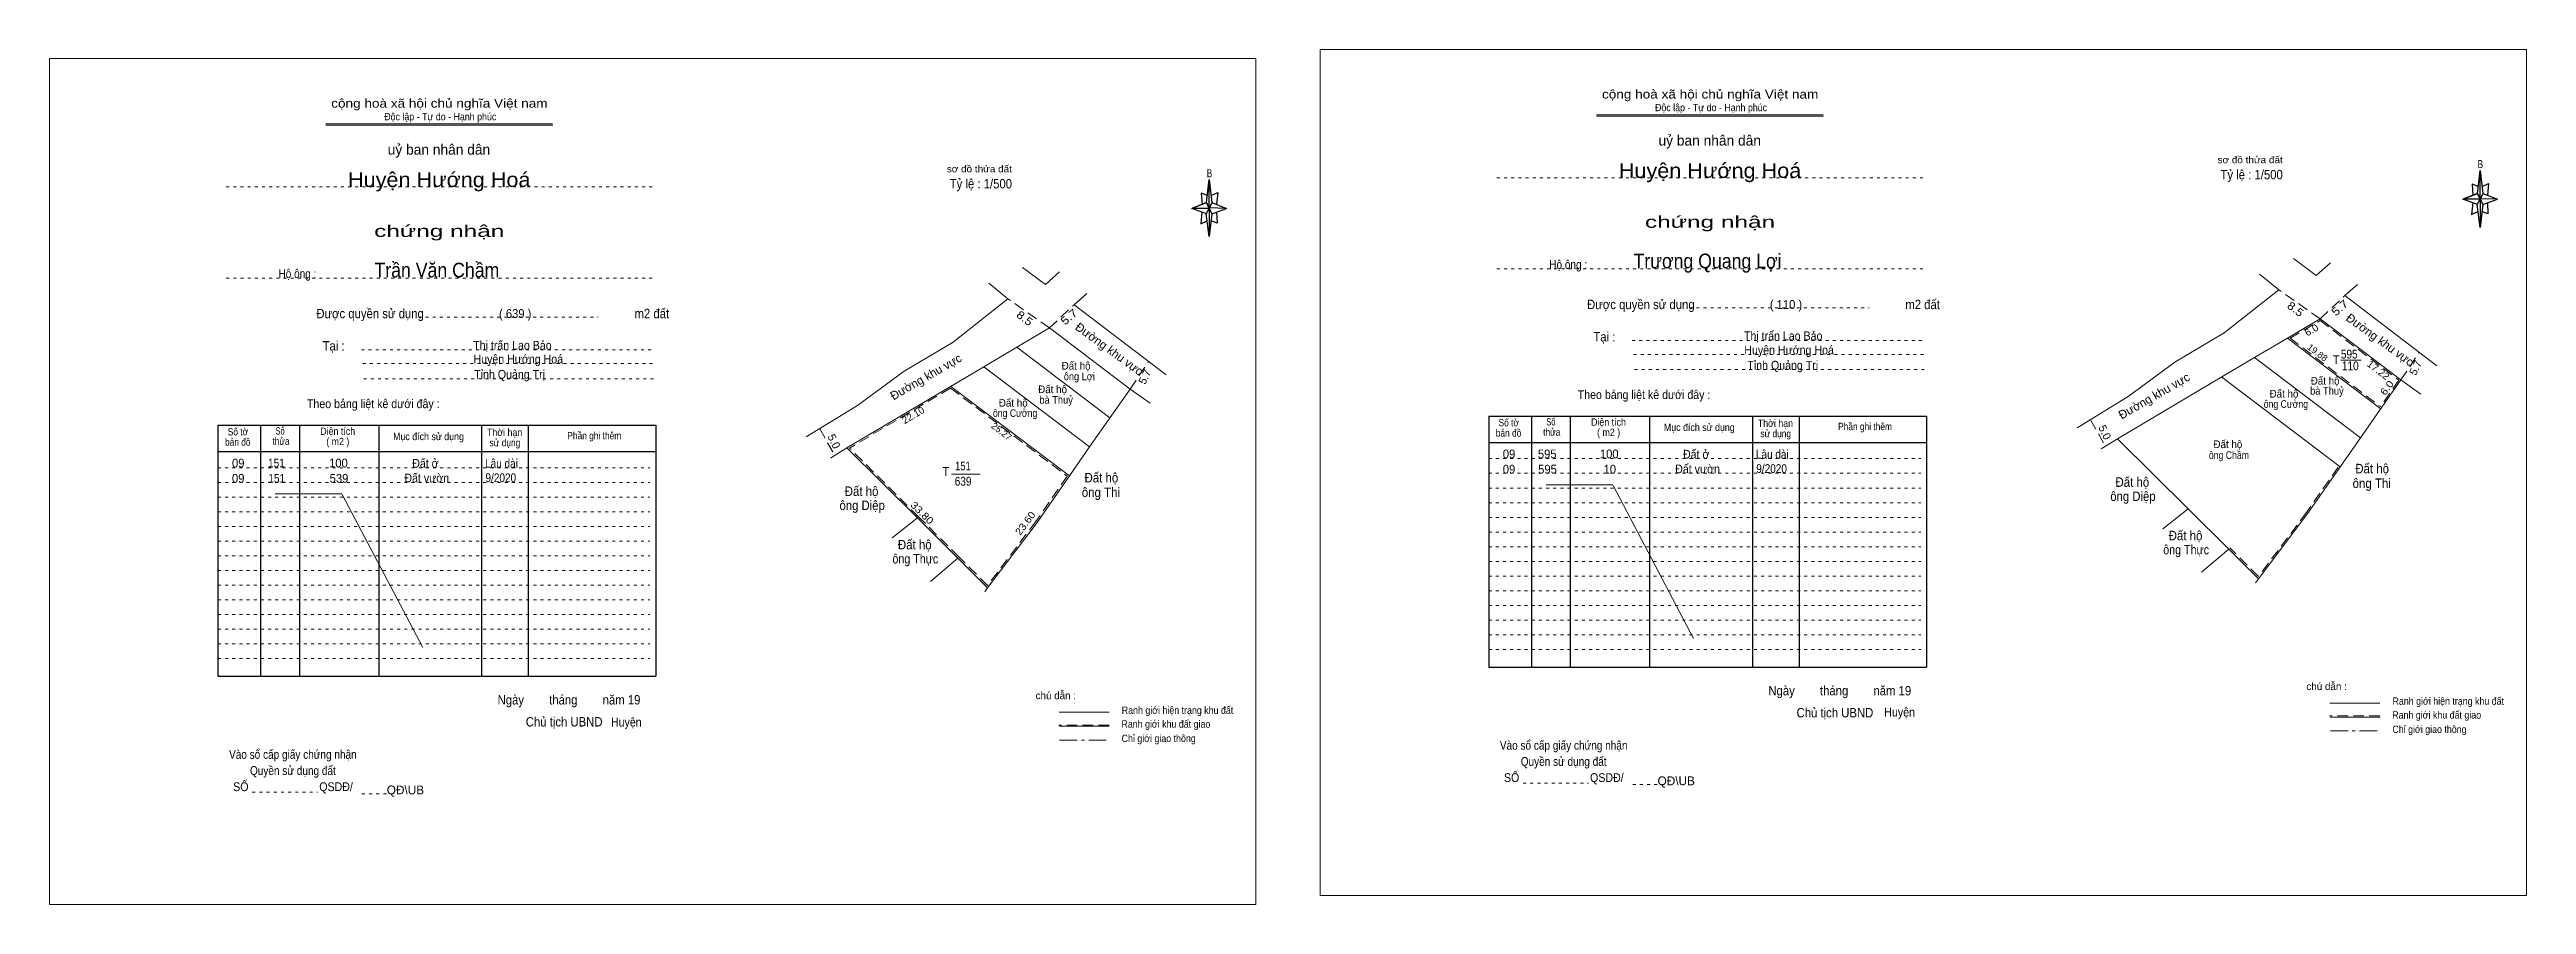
# Model space of a CAD drawing. Header units: centimetres. Extents: x -0.5 to 83.8, y 0 to 29.1.
import ezdxf
from ezdxf.enums import TextEntityAlignment as Align

# ---------------------------------------------------------------- set-up
doc = ezdxf.new("R2010")
doc.units = ezdxf.units.CM
doc.header["$LTSCALE"] = 0.12
for name, pattern in [('DOT_DASHED', [7.7, 5, -1.2, 0.3, -1.2]), ('DOTTED', [1.5, 0.3, -1.2]), ('MEDIUM_DASHED', [4.5, 3, -1.5])]:
    doc.linetypes.add(name, pattern=pattern)
for name, color, linetype, lineweight in [('1', 7, 'DOTTED', 13), ('2', 7, 'Continuous', 13), ('50', 7, 'Continuous', 13)]:
    doc.layers.add(name, color=color, linetype=linetype, lineweight=lineweight)
doc.layers.add('34', color=7, linetype='Continuous')

msp = doc.modelspace()

# ---------------------------------------------------------------- linework, layer by layer
at = {"layer": '1', "linetype": 'Continuous'}
for p, q in [((8.91, 26.55), (16.62, 26.55)), ((8.91, 26.5), (16.63, 26.5)), ((52.15, 26.86), (59.86, 26.86)), ((52.15, 26.81), (59.87, 26.81))]:
    msp.add_line(p, q, dxfattribs=at)
at = {"layer": '1'}
for p, q in [((48.76, 24.71), (63.26, 24.71)), ((5.52, 24.4), (20.02, 24.4)), ((5.52, 21.3), (20.02, 21.3)), ((48.76, 21.61), (63.26, 21.61)), ((55.3, 20.28), (61.42, 20.28)), ((12.06, 19.97), (18.18, 19.97)), ((10.12, 18.86), (20.06, 18.86)), ((53.36, 19.17), (63.3, 19.17)), ((53.41, 18.7), (63.35, 18.7)), ((10.17, 18.39), (20.11, 18.39)), ((10.2, 17.87), (20.14, 17.87)), ((53.44, 18.18), (63.38, 18.18)), ((5.24, 14.84), (19.94, 14.84)), ((5.24, 14.34), (19.94, 14.34)), ((48.48, 15.15), (63.18, 15.15)), ((48.48, 14.65), (63.18, 14.65)), ((5.24, 13.84), (19.94, 13.84)), ((48.48, 14.15), (63.18, 14.15)), ((48.48, 13.65), (63.18, 13.65)), ((5.24, 13.34), (19.94, 13.34)), ((5.24, 12.84), (19.94, 12.84)), ((48.48, 13.15), (63.18, 13.15)), ((48.48, 12.65), (63.18, 12.65)), ((5.24, 12.34), (19.94, 12.34)), ((5.24, 11.84), (19.94, 11.84)), ((48.48, 12.15), (63.18, 12.15)), ((5.24, 11.34), (19.94, 11.34)), ((48.48, 11.65), (63.18, 11.65)), ((48.48, 11.15), (63.18, 11.15)), ((5.24, 10.84), (19.94, 10.84)), ((5.24, 10.34), (19.94, 10.34)), ((48.48, 10.65), (63.18, 10.65)), ((48.48, 10.15), (63.18, 10.15)), ((5.24, 9.84), (19.94, 9.84)), ((5.24, 9.34), (19.94, 9.34)), ((48.48, 9.65), (63.18, 9.65)), ((5.24, 8.84), (19.94, 8.84)), ((48.48, 9.15), (63.18, 9.15)), ((48.48, 8.65), (63.18, 8.65)), ((5.24, 8.34), (19.94, 8.34)), ((6.41, 3.79), (8.63, 3.79)), ((10.14, 3.74), (11.2, 3.74)), ((49.65, 4.1), (51.87, 4.1)), ((53.38, 4.05), (54.44, 4.05))]:
    msp.add_line(p, q, dxfattribs=at)
at = {"layer": '1', "linetype": 'Continuous', "lineweight": 25}
for p, q in [((5.24, 16.29), (20.14, 16.29)), ((5.24, 16.29), (5.24, 7.74)), ((6.69, 16.29), (6.69, 7.74)), ((8.01, 16.29), (8.01, 7.74)), ((10.71, 16.29), (10.71, 7.74)), ((14.21, 16.29), (14.21, 7.74)), ((15.8, 16.29), (15.8, 7.74)), ((20.14, 16.29), (20.14, 7.74)), ((48.48, 16.6), (63.38, 16.6)), ((48.48, 16.6), (48.48, 8.05)), ((49.93, 16.6), (49.93, 8.05)), ((51.25, 16.6), (51.25, 8.05)), ((53.95, 16.6), (53.95, 8.05)), ((57.45, 16.6), (57.45, 8.05)), ((59.04, 16.6), (59.04, 8.05)), ((63.38, 16.6), (63.38, 8.05)), ((5.24, 15.39), (20.14, 15.39)), ((48.48, 15.7), (63.38, 15.7)), ((5.24, 7.74), (20.14, 7.74)), ((48.48, 8.05), (63.38, 8.05))]:
    msp.add_line(p, q, dxfattribs=at)
at = {"layer": '1', "linetype": 'Continuous'}
for points in [[(-0.49, -0.03), (40.55, -0.03), (40.55, 28.77), (-0.49, 28.77)], [(42.75, 0.28), (83.79, 0.28), (83.79, 29.08), (42.75, 29.08)]]:
    msp.add_lwpolyline(points, close=True, dxfattribs=at)
at = {"layer": '2', "lineweight": 25}
for p, q in [((38.88, 23.87), (38.97, 24.65)), ((82.12, 24.18), (82.21, 24.96)), ((38.88, 23.49), (38.38, 23.67)), ((39.06, 23.87), (39.56, 23.67)), ((82.12, 23.8), (81.62, 23.98)), ((82.3, 23.8), (82.21, 23.02)), ((82.3, 24.18), (82.8, 23.98)), ((82.46, 23.86), (82.48, 23.48)), ((39.06, 23.49), (38.97, 22.71)), ((39.24, 23.17), (39.03, 23.25)), ((39.22, 23.55), (39.24, 23.17)), ((82.48, 23.48), (82.27, 23.56))]:
    msp.add_line(p, q, dxfattribs=at)
at = {"layer": '2', "linetype": 'MEDIUM_DASHED'}
for p, q in [((33.53, 19.6), (32.12, 20.59)), ((33.53, 19.6), (34.37, 20.39)), ((76.77, 19.91), (75.36, 20.9)), ((76.77, 19.91), (77.61, 20.7)), ((75.75, 19.25), (78.82, 16.92)), ((79.52, 17.83), (80.13, 18.75)), ((36.28, 17.52), (36.89, 18.44)), ((30.17, 17.55), (26.73, 15.51)), ((25.72, 16.16), (26.23, 15.26)), ((68.96, 16.47), (69.47, 15.57)), ((29.08, 13.17), (26.73, 15.51)), ((30.46, 11.8), (29.08, 13.17)), ((31.43, 10.83), (30.46, 11.8)), ((35.56, 6.08), (33.85, 6.08)), ((78.8, 6.39), (77.09, 6.39))]:
    msp.add_line(p, q, dxfattribs=at)
at = {"layer": '2'}
for p, q in [((32.42, 18.94), (33.53, 19.6)), ((33.53, 19.6), (36.28, 17.52)), ((75.66, 19.25), (76.77, 19.91)), ((76.77, 19.91), (79.52, 17.83)), ((31.3, 18.28), (32.42, 18.94)), ((32.42, 18.94), (35.59, 16.54)), ((74.54, 18.59), (75.66, 19.25)), ((78.14, 15.86), (74.54, 18.59)), ((75.66, 19.25), (78.83, 16.85)), ((34.9, 15.55), (31.3, 18.28)), ((73.43, 17.93), (69.88, 15.83)), ((73.42, 17.92), (77.45, 14.87)), ((77.47, 18.5), (78.16, 18.5)), ((79.52, 17.83), (78.14, 15.86)), ((80.2, 17.35), (79.52, 17.83)), ((30.19, 17.62), (26.64, 15.52)), ((30.18, 17.61), (34.21, 14.56)), ((36.28, 17.52), (34.9, 15.55)), ((36.96, 17.04), (36.28, 17.52)), ((26.08, 15.17), (26.64, 15.52)), ((29.04, 13.13), (26.64, 15.52)), ((69.32, 15.48), (69.88, 15.83)), ((72.28, 13.44), (69.88, 15.83)), ((30.2, 14.62), (31.18, 14.62)), ((34.22, 14.57), (33.11, 12.98)), ((77.46, 14.88), (76.35, 13.29)), ((29.04, 13.13), (28.18, 12.45)), ((72.28, 13.44), (71.42, 12.76)), ((73.66, 12.07), (72.73, 11.28)), ((30.42, 11.76), (29.49, 10.97)), ((74.67, 11.06), (74.57, 10.92)), ((31.43, 10.75), (31.33, 10.61)), ((78.8, 6.83), (77.1, 6.83)), ((35.56, 6.52), (33.86, 6.52)), ((35.57, 6.04), (33.87, 6.04)), ((78.81, 6.35), (77.11, 6.35))]:
    msp.add_line(p, q, dxfattribs=at)
at = {"layer": '2', "linetype": 'DOT_DASHED'}
for p, q in [((33.88, 5.57), (35.59, 5.57)), ((77.12, 5.88), (78.83, 5.88))]:
    msp.add_line(p, q, dxfattribs=at)
at = {"layer": '2', "lineweight": 25}
for points in [[(38.97, 24.65), (39.06, 23.87), (38.97, 23.67)], [(82.21, 24.96), (82.3, 24.18), (82.21, 23.98)], [(38.97, 23.67), (38.38, 23.67), (38.88, 23.87), (39.06, 23.49), (39.56, 23.67), (38.97, 23.69)], [(38.97, 23.67), (38.97, 22.71), (38.87, 23.49)], [(82.21, 23.98), (81.62, 23.98), (82.12, 24.18), (82.3, 23.8), (82.8, 23.98), (82.21, 24)], [(82.21, 23.98), (82.21, 23.02), (82.11, 23.8)]]:
    msp.add_lwpolyline(points, close=True, dxfattribs=at)
for points in [[(82.15, 24.42), (81.94, 24.5), (81.97, 24.12)], [(82.28, 24.42), (82.5, 24.52), (82.46, 24.12)], [(38.97, 23.67), (38.88, 23.87), (38.38, 23.67)], [(38.91, 24.11), (38.7, 24.19), (38.73, 23.81)], [(38.97, 23.67), (39.06, 23.49), (39.56, 23.67)], [(39.04, 24.11), (39.26, 24.21), (39.22, 23.81)], [(82.21, 23.98), (82.12, 24.18), (81.62, 23.98)], [(81.96, 23.86), (81.92, 23.46), (82.14, 23.56)], [(82.21, 23.98), (82.3, 23.8), (82.8, 23.98)], [(38.72, 23.55), (38.68, 23.15), (38.9, 23.25)]]:
    msp.add_lwpolyline(points, dxfattribs=at)
at = {"layer": '2'}
for points in [[(77.12, 21.82), (76.64, 21.39), (75.86, 21.97)], [(30.26, 19.12), (32.12, 20.59), (31.47, 21.12)], [(33.88, 21.51), (33.4, 21.08), (32.62, 21.66)], [(73.5, 19.43), (75.36, 20.9), (74.71, 21.43)], [(80.74, 18.31), (77.61, 20.7), (78.04, 21.08)], [(37.5, 18), (34.37, 20.39), (34.8, 20.77)], [(68.5, 16.2), (70.24, 17.27), (71.83, 18.44), (73.5, 19.43)], [(25.26, 15.89), (27, 16.96), (28.59, 18.13), (30.26, 19.12)], [(73.43, 17.93), (74.54, 18.59), (78.14, 15.86), (77.46, 14.88)], [(74.54, 18.59), (78.14, 15.86), (74.54, 18.59)], [(30.19, 17.62), (31.3, 18.28), (34.9, 15.55), (34.22, 14.57)], [(31.3, 18.28), (34.9, 15.55), (31.3, 18.28)], [(33.11, 12.98), (31.43, 10.75), (30.42, 11.76), (29.04, 13.13), (26.64, 15.52)], [(76.35, 13.29), (74.67, 11.06), (73.66, 12.07), (72.28, 13.44), (69.88, 15.83)], [(33.11, 12.98), (31.43, 10.75), (30.42, 11.76), (29.04, 13.13)], [(76.35, 13.29), (74.67, 11.06), (73.66, 12.07), (72.28, 13.44)]]:
    msp.add_lwpolyline(points, dxfattribs=at)
at = {"layer": '2', "linetype": 'MEDIUM_DASHED'}
for points in [[(75.75, 19.25), (76.77, 19.85), (79.45, 17.82), (78.82, 16.92)], [(30.17, 17.55), (34.14, 14.55), (33.07, 13.01), (31.43, 10.83)], [(77.38, 14.86), (76.31, 13.32), (74.67, 11.14), (73.7, 12.11)]]:
    msp.add_lwpolyline(points, dxfattribs=at)
at = {"layer": '50'}
for p, q in [((7.19, 13.95), (9.46, 13.95)), ((9.47, 13.93), (12.21, 8.72)), ((50.43, 14.26), (52.7, 14.26)), ((52.71, 14.24), (55.45, 9.03))]:
    msp.add_line(p, q, dxfattribs=at)

# ---------------------------------------------------------------- texts
at = {"layer": '1'}
for s, height, width, p in [('cộng hoà xã hội chủ nghĩa Việt nam', 0.3, 1.15, (12.775, 27.1)), ('cộng hoà xã hội chủ nghĩa Việt nam', 0.3, 1.15, (56.015, 27.41)), ('Độc lập - Tự do - Hạnh phúc', 0.25, 0.9, (56.045, 26.98)), ('Độc lập - Tự do - Hạnh phúc', 0.25, 0.9, (12.805, 26.67)), ('chứng nhận', 0.4, 1.55, (12.77, 22.7)), ('chứng nhận', 0.4, 1.55, (56.01, 23.01)), ('Được quyền sử dụng                                                                   m2 đất', 0.32, 0.9, (14.59, 19.93)), ('Được quyền sử dụng                                                                   m2 đất', 0.32, 0.9, (57.83, 20.24)), ('Tại :', 0.32, 0.9, (52.415, 19.14)), ('Tại :', 0.32, 0.9, (9.175, 18.83)), ('Theo bảng liệt kê dưới đây :', 0.3, 0.9, (10.525, 16.87)), ('Theo bảng liệt kê dưới đây :', 0.3, 0.9, (53.765, 17.18)), ('Số tờ', 0.25, 0.85, (5.92, 15.94)), ('Số ', 0.25, 0.75, (7.39, 15.97)), ('Diện tích', 0.25, 0.9, (9.315, 15.96)), ('Mục đích sử dụng', 0.25, 0.9, (12.405, 15.78)), ('Thời hạn', 0.25, 0.9, (14.995, 15.92)), ('Phần ghi thêm', 0.25, 0.85, (18.045, 15.81)), ('bản đồ', 0.25, 0.85, (49.155, 15.9)), ('Số tờ', 0.25, 0.85, (49.16, 16.25)), ('thửa', 0.25, 0.85, (50.625, 15.93)), ('Số ', 0.25, 0.75, (50.63, 16.28)), ('Diện tích', 0.25, 0.9, (52.555, 16.27)), ('( m2 )', 0.25, 0.9, (52.56, 15.92)), ('Mục đích sử dụng', 0.25, 0.9, (55.645, 16.09)), ('Thời hạn', 0.25, 0.9, (58.235, 16.23)), ('sử dụng', 0.25, 0.85, (58.245, 15.88)), ('Phần ghi thêm', 0.25, 0.85, (61.285, 16.12)), ('bản đồ', 0.25, 0.85, (5.915, 15.59)), ('thửa', 0.25, 0.85, (7.385, 15.62)), ('( m2 )', 0.25, 0.9, (9.32, 15.61)), ('sử dụng', 0.25, 0.85, (15.005, 15.57)), ('Ngày        tháng        năm 19', 0.32, 0.9, (17.185, 6.78)), ('Ngày        tháng        năm 19', 0.32, 0.9, (60.425, 7.09)), ('Chủ tịch UBND', 0.32, 0.9, (17.02, 6.03)), ('Chủ tịch UBND', 0.32, 0.9, (60.26, 6.34)), ('Vào sổ cấp giấy chứng nhận', 0.3, 0.85, (7.79, 4.93)), ('Vào sổ cấp giấy chứng nhận', 0.3, 0.85, (51.03, 5.24)), ('SỐ                        QSDĐ/', 0.3, 0.9, (7.795, 3.83)), ('Quyền sử dụng đất', 0.3, 0.85, (7.79, 4.38)), ('SỐ                        QSDĐ/', 0.3, 0.9, (51.035, 4.14)), ('Quyền sử dụng đất', 0.3, 0.85, (51.03, 4.69))]:
    msp.add_text(s, height=height, dxfattribs=dict(at, width=width)).set_placement(p, align=Align.CENTER)
for p in [(56, 25.81), (12.76, 25.5)]:
    msp.add_text('uỷ ban nhân dân', height=0.35, dxfattribs=at).set_placement(p, align=Align.CENTER)
at = {"layer": '2'}
for s, height, width, p in [('sơ đồ thửa đất ', 0.23, 1.1, (74.435, 25.21)), ('B', 0.2756, 0.75, (82.22, 25.04)), ('sơ đồ thửa đất ', 0.23, 1.1, (31.195, 24.9)), ('B', 0.2756, 0.75, (38.98, 24.73)), ('T', 0.3, 0.95, (77.315, 18.37)), ('595', 0.3, 0.85, (77.76, 18.56)), ('Đất hộ', 0.2624, 0.95, (34.44, 18.18)), ('ông Lợi', 0.26, 0.9, (34.55, 17.82)), ('Đất hộ', 0.2624, 0.95, (76.94, 17.67)), ('110', 0.3, 0.85, (77.795, 18.16)), ('Đất hộ', 0.2624, 0.95, (32.3, 16.92)), ('Đất hộ', 0.2624, 0.95, (33.64, 17.38)), ('bà Thuỷ', 0.2624, 0.9, (33.76, 17.02)), ('ông Cường', 0.26, 0.85, (75.605, 16.88)), ('Đất hộ', 0.2624, 0.95, (75.54, 17.23)), ('bà Thuỷ', 0.2624, 0.9, (77, 17.33)), ('ông Cường', 0.26, 0.85, (32.365, 16.57)), ('ông Chầm', 0.26, 0.85, (73.665, 15.14)), ('Đất hộ', 0.2624, 0.95, (73.63, 15.51)), ('T', 0.3, 0.95, (30.005, 14.56)), ('639', 0.3, 0.85, (30.595, 14.23)), ('151', 0.3, 0.8, (30.59, 14.75)), ('Đất hộ', 0.324, 0.9, (35.3, 14.34)), ('Đất hộ', 0.324, 0.9, (70.38, 14.19)), ('ông Thi', 0.324, 0.9, (78.525, 14.15)), ('Đất hộ', 0.324, 0.9, (78.54, 14.65)), ('ông Diệp', 0.32, 0.9, (27.16, 13.4)), ('Đất hộ', 0.324, 0.9, (27.14, 13.88)), ('ông Thi', 0.324, 0.9, (35.285, 13.84)), ('ông Diệp', 0.32, 0.9, (70.4, 13.71)), ('Đất hộ', 0.324, 0.9, (72.19, 12.37)), ('ông Thực', 0.32, 0.85, (28.97, 11.58)), ('Đất hộ', 0.324, 0.9, (28.95, 12.06)), ('ông Thực', 0.32, 0.85, (72.21, 11.89)), ('Ranh giới hiện trạng khu đất', 0.25, 0.9, (81.13, 6.77)), ('Ranh giới khu đất giao', 0.25, 0.9, (37.495, 5.99)), ('Ranh giới hiện trạng khu đất', 0.25, 0.9, (37.89, 6.46)), ('Chỉ giới giao thông', 0.25, 0.9, (80.49, 5.81)), ('Ranh giới khu đất giao', 0.25, 0.9, (80.735, 6.3)), ('Chỉ giới giao thông', 0.25, 0.9, (37.25, 5.5))]:
    msp.add_text(s, height=height, dxfattribs=dict(at, width=width)).set_placement(p, align=Align.CENTER)
at = {"layer": '2', "width": 0.9}
for p in [(30.14, 24.35), (73.38, 24.66)]:
    msp.add_text('Tỷ lệ : 1/500', height=0.32, dxfattribs=at).set_placement(p)
at = {"layer": '2'}
for s, height, rotation, width, p in [('5.7', 0.2699, 40.637, 1.2, (34.2871, 19.8721)), ('8.5', 0.2695, 322.857, 1.15, (75.8486, 20.1317)), ('5.7', 0.2699, 40.637, 1.2, (77.5271, 20.1821)), ('8.5', 0.2695, 322.857, 1.15, (32.6086, 19.8217)), ('6.0', 0.243, 30.637, 1.05, (76.5381, 19.4251)), ('19.88', 0.2181, 322.857, 1.05, (76.6142, 18.672)), ('17.22', 0.2422, 322.857, 1.05, (78.6769, 18.0673)), ('6.0', 0.243, 53.048, 1.15, (79.1407, 17.487)), ('25.27', 0.22, 322.857, 1.05, (31.8386, 15.9887)), ('33.80', 0.2424, 315.125, 1.15, (29.1145, 13.217)), ('23.60', 0.243, 53.048, 1.1, (32.8085, 12.877))]:
    msp.add_text(s, height=height, rotation=rotation, dxfattribs=dict(at, width=width)).set_placement(p, align=Align.CENTER)
for s, height, rotation, p in [('Đường khu vực', 0.2908, 324, (35.4795, 18.7693)), ('Đường khu vực', 0.2908, 324, (78.7195, 19.0793)), ('Đường khu vực', 0.2907, 30, (29.4023, 17.8091)), ('5.7', 0.2691, 64.637, (36.8973, 17.8774)), ('Đường khu vực', 0.2907, 30, (71.1923, 17.1591)), ('5.7', 0.269, 64.637, (80.1373, 18.1874)), ('22.10', 0.243, 30.637, (28.9581, 16.528)), ('5.0', 0.2695, 295.857, (69.3218, 15.9888)), ('5.0', 0.2695, 295.857, (26.0818, 15.6788))]:
    msp.add_text(s, height=height, rotation=rotation, dxfattribs=at).set_placement(p, align=Align.CENTER)
for p in [(33.75, 6.96), (76.99, 7.27)]:
    msp.add_text('chú dẫn :', height=0.25, dxfattribs=at).set_placement(p, align=Align.CENTER)
at = {"layer": '34'}
for s, height, width, p in [('Huyện Hướng Hoá', 0.5, 1.1, (12.77, 24.4)), ('Huyện Hướng Hoá', 0.5, 1.1, (56.01, 24.71)), ('Hộ ông :', 0.3, 0.85, (51.185, 21.61)), ('Trương Quang Lợi', 0.5, 0.9, (55.925, 21.63)), ('Hộ ông :', 0.3, 0.85, (7.945, 21.3)), ('Trần Văn Chầm', 0.5, 0.9, (12.69, 21.32)), ('( 639 )', 0.3, 0.95, (15.355, 19.94)), ('( 110 )', 0.3, 0.95, (58.595, 20.25)), ('Thị trấn Lao Bảo', 0.3, 0.9, (58.5, 19.18)), ('Thị trấn Lao Bảo', 0.3, 0.9, (15.26, 18.86)), ('Huyện Hướng Hoá', 0.3, 0.9, (15.46, 18.39)), ('Huyện Hướng Hoá', 0.3, 0.9, (58.7, 18.7)), ('Tỉnh Quảng Trị', 0.3, 0.9, (15.165, 17.87)), ('Tỉnh Quảng Trị', 0.3, 0.9, (58.485, 18.18)), ('09', 0.3, 0.95, (49.17, 15.16)), ('595', 0.3, 0.95, (50.47, 15.16)), ('100', 0.3, 0.95, (52.58, 15.16)), ('09', 0.3, 0.95, (5.93, 14.85)), ('09', 0.3, 0.95, (5.93, 14.33)), ('151', 0.3, 0.85, (7.23, 14.85)), ('151', 0.3, 0.85, (7.24, 14.33)), ('100', 0.3, 0.95, (9.34, 14.85)), ('539', 0.3, 0.95, (9.36, 14.33)), ('09', 0.3, 0.95, (49.17, 14.64)), ('595', 0.3, 0.95, (50.48, 14.64)), ('10', 0.3, 0.95, (52.6, 14.64))]:
    msp.add_text(s, height=height, dxfattribs=dict(at, width=width)).set_placement(p, align=Align.CENTER)
at = {"layer": '50'}
for s, width, p in [('Đất ở ', 0.9, (12.35, 14.84)), ('Đất ở ', 0.9, (55.59, 15.15)), ('Lâu dài ', 0.85, (58.175, 15.15)), ('Đất vườn', 0.9, (12.345, 14.34)), ('Lâu dài ', 0.85, (14.935, 14.84)), ('9/2020', 0.85, (14.865, 14.35)), ('Đất vườn', 0.9, (55.585, 14.65)), ('9/2020', 0.85, (58.105, 14.66)), ('                                     Huyện ', 0.9, (17.33, 6.03)), ('                                         Huyện ', 0.9, (60.455, 6.37))]:
    msp.add_text(s, height=0.3, dxfattribs=dict(at, width=width)).set_placement(p, align=Align.CENTER)
for p in [(54.86, 4.03), (11.62, 3.72)]:
    msp.add_text('QĐ\\UB', height=0.3, dxfattribs=at).set_placement(p, align=Align.CENTER)

doc.saveas('drawing.dxf')
